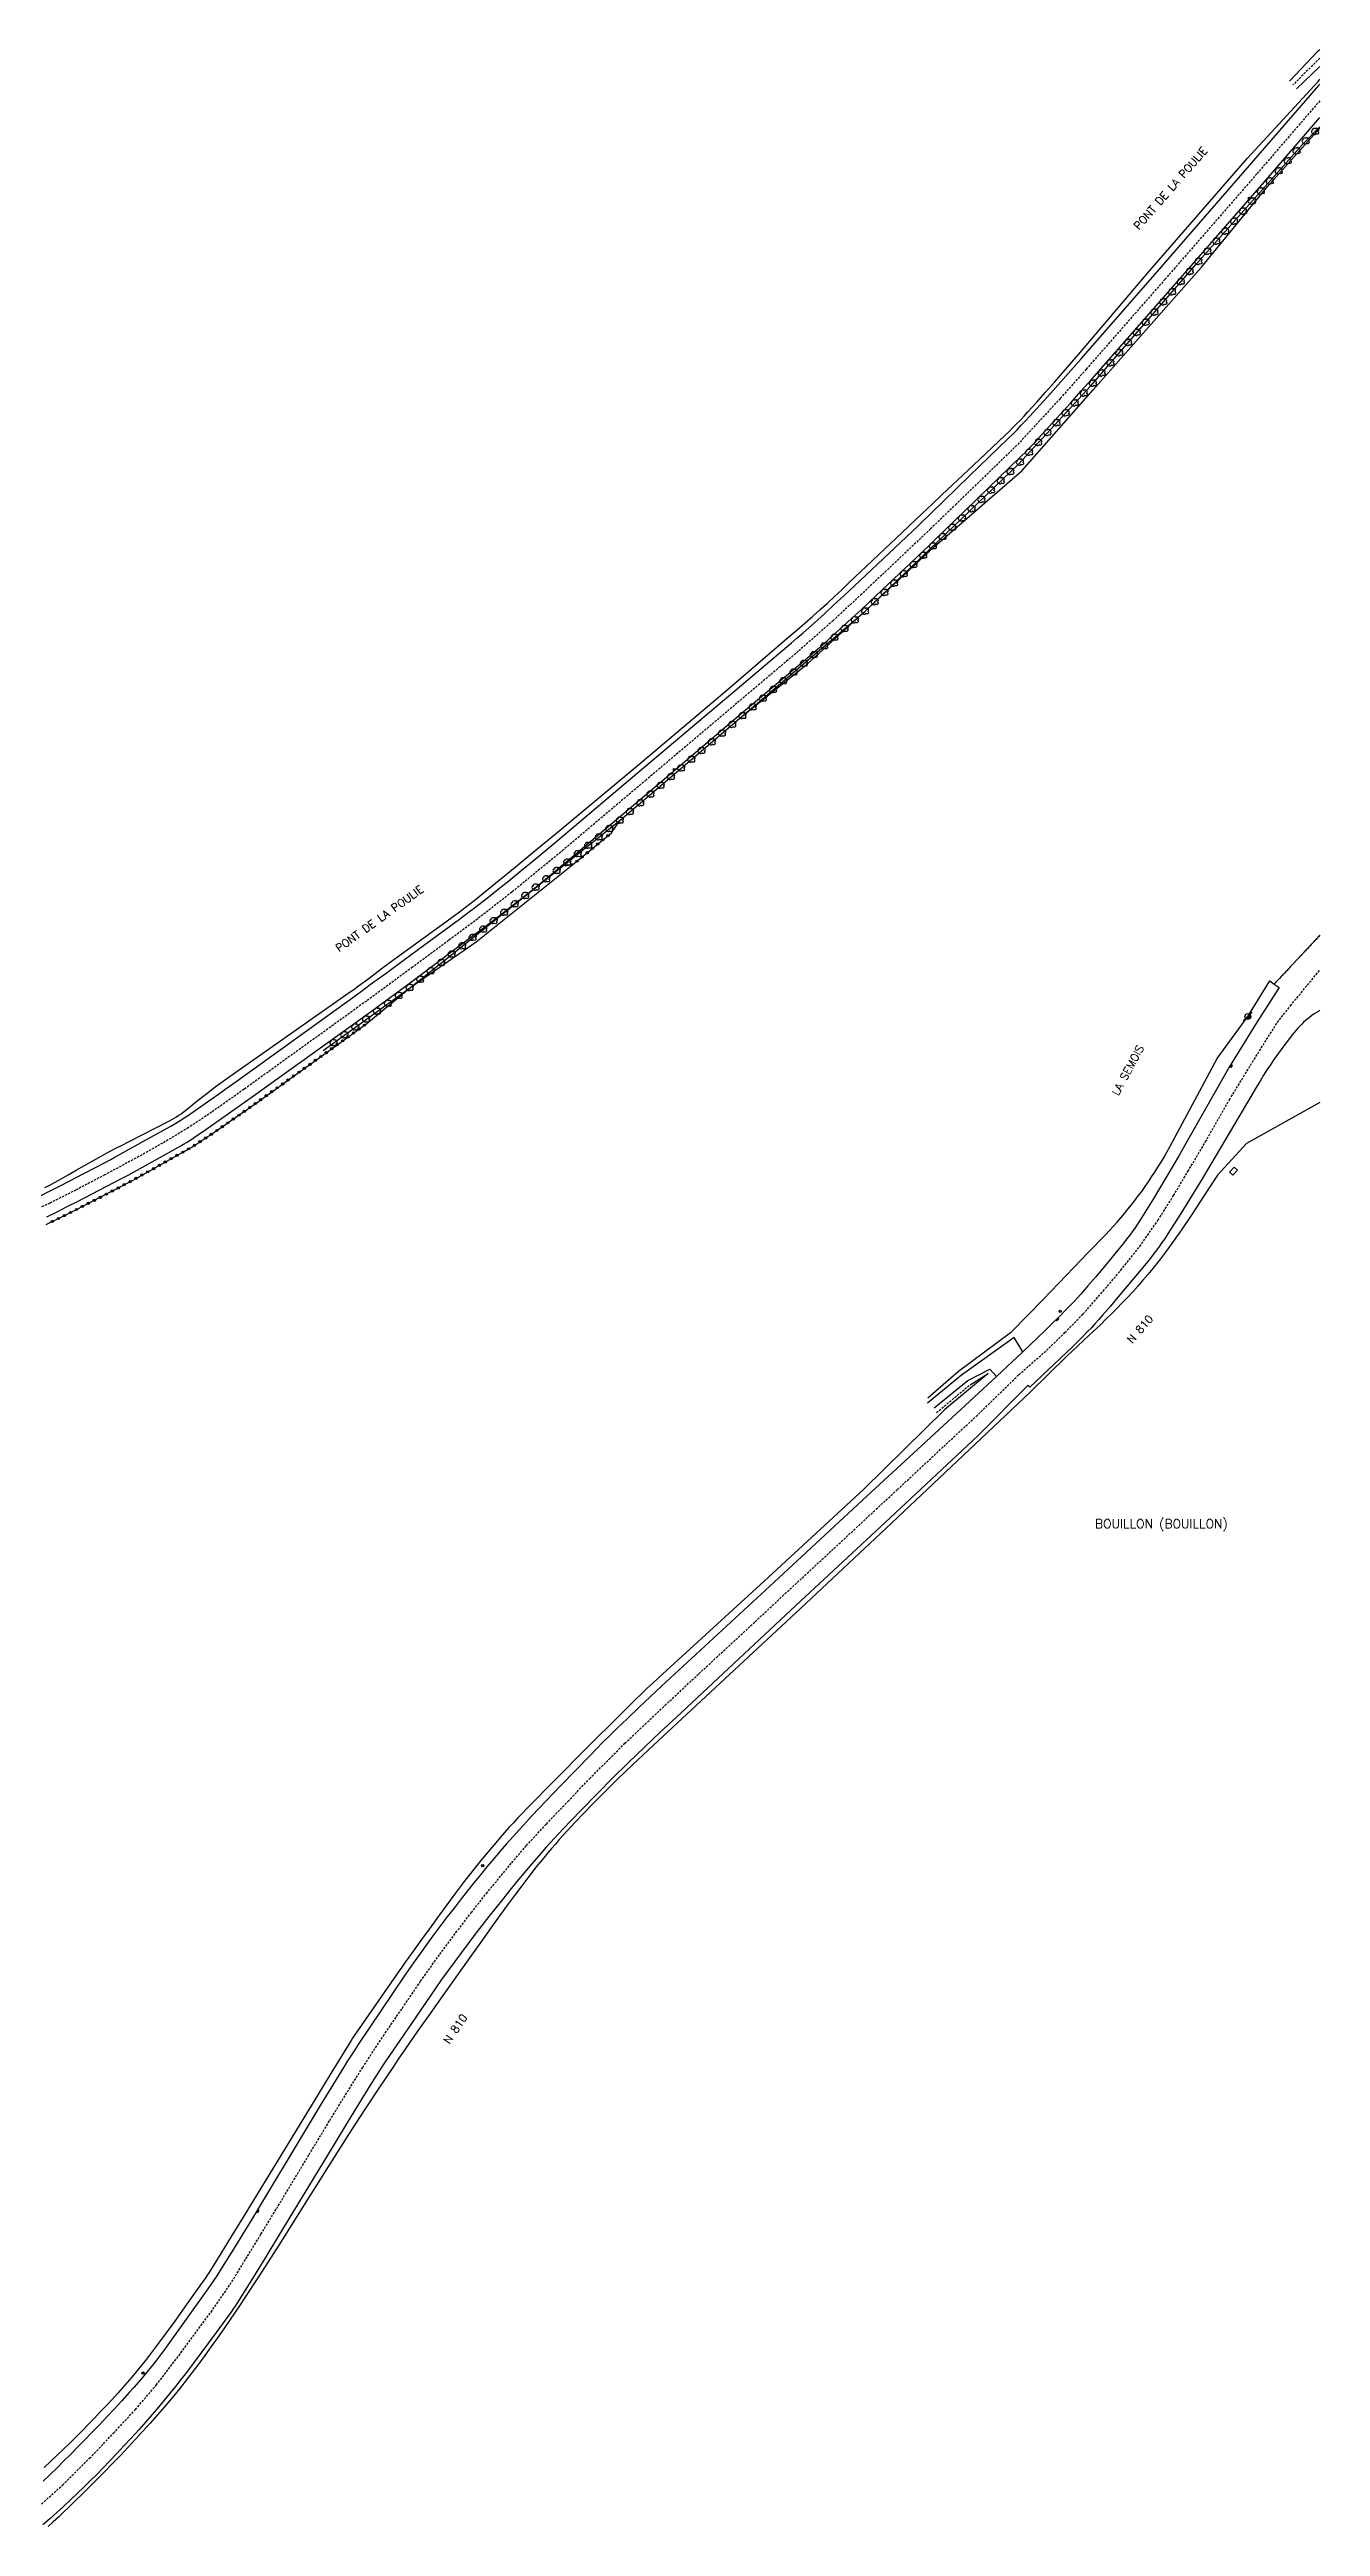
# Model space of a CAD drawing. Header units: millimetres. Extents: x 199000 to 200000, y 53197 to 53815.
# Drawn here: x 199716 to 200000, y 53262 to 53815 of the extents above; entities that cross this region are included whole.
import ezdxf
from ezdxf.enums import TextEntityAlignment as Align

# ---------------------------------------------------------------- set-up
doc = ezdxf.new("R2010")
doc.units = ezdxf.units.MM
doc.linetypes.add('DASHED', pattern=[0.75, 0.5, -0.25])
doc.layers.get('0').update_dxf_attribs({"linetype": 'CONTINUOUS'})
for name, color, linetype in [('W0001', 6, 'DASHED'), ('W0008', 7, 'CONTINUOUS'), ('W0070', 7, 'DASHED'), ('W0071', 7, 'CONTINUOUS'), ('W0112', 1, 'DASHED'), ('W0211', 2, 'CONTINUOUS'), ('W0212', 2, 'CONTINUOUS'), ('W0213', 2, 'CONTINUOUS'), ('W0302', 3, 'CONTINUOUS'), ('W0322', 7, 'CONTINUOUS'), ('W0400', 7, 'CONTINUOUS'), ('W0470', 7, 'CONTINUOUS'), ('W0510', 5, 'CONTINUOUS'), ('W0856', 7, 'CONTINUOUS'), ('W0980', 7, 'CONTINUOUS'), ('W0986', 4, 'CONTINUOUS'), ('W0989', 7, 'CONTINUOUS'), ('W1471', 7, 'CONTINUOUS')]:
    doc.layers.add(name, color=color, linetype=linetype)
doc.styles.get("Standard").update_dxf_attribs({"font": 'romans.shx', "width": 0.85})

# ---------------------------------------------------------------- blocks, each defined once
blk = doc.blocks.new('T856')
for p, q in [((-0.125, 0), (0.125, 0)), ((0, 0.125), (0, -0.125))]:
    blk.add_line(p, q)
blk.add_ellipse((0, 0), major_axis=(-0.177, 0.177), ratio=1, start_param=3.9269908, end_param=10.2101761)
blk = doc.blocks.new('T400')
for p, q in [((-0.15, 0.3), (0.15, 0.3)), ((-0.15, -0.25), (-0.15, 0.3)), ((-0.15, 0.15), (0.15, 0.15)), ((-0.15, 0), (0.15, 0)), ((0.15, 0.3), (0.15, -0.25)), ((-0.15, -0.15), (0.15, -0.15)), ((-0.15, -0.25), (-0.15, -0.3)), ((-0.15, -0.3), (0.15, -0.3)), ((0.15, -0.3), (0.15, -0.25))]:
    blk.add_line(p, q)
blk = doc.blocks.new('T1471')
at = {"color": 0, "linetype": 'Continuous', "flags": 128}
blk.add_lwpolyline([(-0.75, -0.5), (-0.75, 0.5), (0.75, 0.5), (0.75, -0.5), (-0.75, -0.5)], dxfattribs=at)
blk = doc.blocks.new('T470')
for p, q in [((-1.000002, -1.000002), (1.000002, 1.000002)), ((0, 0), (0.666668, 0)), ((0, 0), (0, -0.666668)), ((0.166667, 0.166667), (0.500001, 0.166667)), ((0.166667, 0.166667), (0.166667, -0.666668)), ((0.333334, 0.333334), (0.500001, 0.333334)), ((0.333334, 0.333334), (0.333334, -0.500001)), ((0.500001, 0.333334), (0.500001, -0.333334)), ((-0.333334, -0.333334), (0.500001, -0.333334)), ((-0.333334, -0.333334), (-0.333334, -0.500001)), ((-0.333334, -0.500001), (0.333334, -0.500001)), ((-0.166667, -0.166667), (0.666668, -0.166667)), ((-0.166667, -0.166667), (-0.166667, -0.666668))]:
    blk.add_line(p, q)
blk.add_ellipse((0, 0), major_axis=(0.471405, 0.471405), ratio=1, start_param=5.4977871438, end_param=11.780972451)
blk = doc.blocks.new('t302o')
for p, q in [((-0.8, 0.51), (-0.86, 0.34)), ((-0.86, 0.34), (-0.86, 0.17)), ((-0.86, 0.17), (-0.74, 0.06)), ((-0.69, 0.63), (-0.8, 0.51)), ((-0.8, -0.06), (-0.74, 0.06)), ((-0.74, 0.06), (-0.69, 0.11)), ((-0.57, 0.69), (-0.69, 0.63)), ((-0.46, 0.69), (-0.57, 0.69)), ((-0.29, 0.63), (-0.46, 0.69)), ((-0.29, 0.63), (-0.17, 0.74)), ((-0.23, 0.57), (-0.29, 0.63)), ((-0.17, 0.74), (-0.06, 0.8)), ((-0.06, 0.8), (0.06, 0.8)), ((0.06, 0.8), (0.23, 0.74)), ((0.23, 0.74), (0.34, 0.63)), ((0.34, 0.63), (0.4, 0.51)), ((0.46, 0.46), (0.34, 0.46)), ((0.4, 0.51), (0.4, 0.46)), ((0.57, 0.4), (0.46, 0.46)), ((0.57, 0.4), (0.69, 0.29)), ((0.69, 0.29), (0.74, 0.17)), ((0.74, 0.06), (0.69, -0.17)), ((0.74, 0.17), (0.74, 0.06)), ((-0.8, -0.17), (-0.8, -0.06)), ((-0.8, -0.23), (-0.8, -0.17)), ((-0.74, -0.34), (-0.8, -0.23)), ((-0.69, -0.4), (-0.74, -0.34)), ((-0.51, -0.46), (-0.69, -0.4)), ((-0.4, -0.46), (-0.51, -0.46)), ((-0.4, -0.46), (-0.34, -0.46)), ((-0.34, -0.46), (-0.34, -0.4)), ((-0.34, -0.51), (-0.34, -0.46)), ((-0.29, -0.63), (-0.34, -0.51)), ((-0.17, -0.74), (-0.29, -0.63)), ((-0.06, -0.8), (-0.17, -0.74)), ((0.06, -0.8), (-0.06, -0.8)), ((0.17, -0.74), (0.06, -0.8)), ((0.23, -0.69), (0.17, -0.74)), ((0.29, -0.46), (0.23, -0.46)), ((0.29, -0.63), (0.23, -0.69)), ((0.46, -0.4), (0.29, -0.46)), ((0.34, -0.51), (0.29, -0.63)), ((0.34, -0.51), (0.34, -0.46)), ((0.57, -0.34), (0.46, -0.4)), ((0.63, -0.29), (0.57, -0.34)), ((0.69, -0.17), (0.63, -0.29))]:
    blk.add_line(p, q)
blk = doc.blocks.new('t322o')
at = {"color": 0, "linetype": 'Continuous'}
for radius in [0.25, 0.15]:
    blk.add_circle((0, 0), radius, dxfattribs=at)

msp = doc.modelspace()

# ---------------------------------------------------------------- linework, layer by layer
at = {"layer": 'W0001'}
for points in [[(200000, 53803.24), (199985.9, 53786.88), (199965.43, 53763.38), (199947.81, 53743.29), (199942.01, 53736.76), (199932.86, 53726.85), (199927.56, 53721.69), (199918.78, 53713.17), (199913.02, 53707.61), (199897.66, 53693.08), (199891.28, 53687.16), (199883.49, 53680.29), (199869.8, 53668.72), (199849.49, 53651.55), (199831.01, 53635.93), (199819.51, 53626.5), (199811.89, 53620.56), (199805.38, 53615.73), (199797.32, 53609.72), (199785.13, 53600.81), (199759.7, 53582.49), (199752.45, 53577.36), (199747.24, 53573.89), (199741.49, 53570.44), (199735.53, 53567.11), (199728.59, 53563.38), (199722.12, 53559.99), (199716.3, 53557.08), (199708.36, 53553.35)], [(199713.38, 53265.56), (199719.13, 53270.8), (199725.18, 53276.78), (199730.54, 53282.39), (199735.45, 53287.7), (199740.09, 53293.14), (199745.61, 53300.35), (199752.33, 53309.44), (199756.59, 53315.6), (199760.47, 53321.91), (199763.48, 53326.82), (199767.34, 53333.17), (199774.24, 53344.62), (199778.85, 53352.22), (199781.98, 53357.33), (199786.19, 53364.08), (199790.82, 53371.12), (199795.06, 53377.33), (199799.14, 53383.32), (199803.41, 53389.32), (199807.02, 53394.18), (199810.47, 53398.67), (199813.82, 53402.9), (199819.49, 53409.77), (199822.76, 53413.59), (199827.22, 53418.41), (199832.01, 53423.47), (199836.88, 53428.54), (199841.24, 53432.93), (199844.78, 53436.45), (199849.26, 53440.69), (199853.71, 53444.89), (199861.28, 53451.97), (199873.84, 53463.58), (199880.51, 53469.82), (199890.89, 53479.42), (199900.86, 53488.69), (199905.6, 53493.07), (199915.97, 53502.74), (199923.2, 53509.43), (199932.75, 53518.75), (199938.93, 53524.17), (199943.04, 53528.15), (199947.08, 53532.27), (199951.57, 53537.39), (199955.52, 53542.07), (199959.76, 53547.4), (199963.86, 53553.29), (199967.32, 53558.76), (199970.51, 53564.13), (199974.46, 53570.78), (199979.79, 53580.15), (199984.92, 53588.53), (199990.5, 53597.43), (199993.41, 53601.12), (200000, 53609.14)]]:
    msp.add_lwpolyline(points, dxfattribs=at)
at = {"layer": 'W0008'}
for points in [[(199714.05, 53558.63), (199716.25, 53559.72), (199718.45, 53560.83), (199720.64, 53561.96), (199723.74, 53563.57), (199726.84, 53565.19), (199729.93, 53566.83), (199730.67, 53567.22), (199731.39, 53567.62), (199737.35, 53570.94), (199743.31, 53574.27), (199744.07, 53574.71), (199744.83, 53575.16), (199745.58, 53575.62), (199746.32, 53576.1), (199747.05, 53576.59), (199749.29, 53578.12), (199751.52, 53579.66), (199753.74, 53581.21), (199755.95, 53582.78), (199758.15, 53584.36), (199783.97, 53603), (199785.94, 53604.43), (199787.9, 53605.86), (199791.71, 53608.64), (199795.51, 53611.44), (199799.79, 53614.59), (199807.82, 53620.49), (199809.49, 53621.73), (199811.16, 53622.99), (199812.81, 53624.26), (199814.46, 53625.55), (199816.09, 53626.85), (199818.82, 53629.05), (199821.54, 53631.26), (199824.24, 53633.48), (199826.94, 53635.72), (199829.62, 53637.97), (199848.45, 53653.86), (199868.43, 53670.7), (199881.98, 53682.17), (199883.27, 53683.27), (199884.55, 53684.39), (199885.82, 53685.51), (199887.08, 53686.64), (199889.31, 53688.68), (199891.53, 53690.72), (199893.75, 53692.78), (199895.95, 53694.84), (199910.23, 53708.31), (199911.7, 53709.7), (199912.41, 53710.38), (199913.11, 53711.05), (199921.75, 53719.44), (199930.4, 53727.82), (199931.38, 53728.79), (199932.35, 53729.76), (199933.31, 53730.75), (199934.26, 53731.75), (199935.19, 53732.76), (199937.51, 53735.31), (199939.82, 53737.86), (199942.11, 53740.43), (199944.39, 53743), (199946.66, 53745.59), (199963.11, 53764.43), (199984.25, 53788.75), (199999.75, 53806.65), (200000, 53806.93)], [(199715.62, 53554.01), (199717.92, 53555.14), (199720.21, 53556.29), (199722.49, 53557.44), (199725.78, 53559.14), (199729.07, 53560.84), (199732.35, 53562.56), (199733.06, 53562.95), (199733.78, 53563.34), (199739.67, 53566.6), (199745.56, 53569.87), (199746.19, 53570.22), (199746.81, 53570.59), (199747.42, 53570.97), (199748.03, 53571.36), (199748.63, 53571.77), (199751.17, 53573.52), (199753.7, 53575.28), (199756.23, 53577.05), (199758.74, 53578.83), (199761.25, 53580.63), (199786.29, 53598.62), (199788.96, 53600.54), (199791.61, 53602.48), (199794.84, 53604.85), (199798.05, 53607.24), (199802.62, 53610.65), (199810.96, 53616.87), (199813.19, 53618.54), (199815.41, 53620.23), (199817.62, 53621.93), (199819.82, 53623.64), (199822.01, 53625.37), (199824.11, 53627.05), (199826.2, 53628.74), (199828.28, 53630.44), (199830.34, 53632.16), (199832.4, 53633.89), (199850.53, 53649.23), (199871.17, 53666.74), (199885.01, 53678.4), (199886.66, 53679.8), (199888.29, 53681.22), (199889.92, 53682.64), (199891.53, 53684.08), (199893.51, 53685.87), (199895.47, 53687.67), (199897.43, 53689.48), (199899.37, 53691.31), (199912.7, 53703.94), (199914.17, 53705.34), (199915.8, 53706.91), (199933.37, 53723.94), (199934.15, 53724.71), (199934.92, 53725.48), (199935.68, 53726.27), (199936.44, 53727.06), (199937.18, 53727.86), (199939.55, 53730.47), (199941.92, 53733.09), (199944.27, 53735.71), (199946.62, 53738.35), (199948.95, 53740.99), (199967.75, 53762.34), (199987.55, 53785.01), (200000, 53799.52)], [(200000, 53616.88), (199998.07, 53614.79), (199989.77, 53605.98), (199990.89, 53605.2), (199985.87, 53597.35), (199979.74, 53587.4), (199969.78, 53569.87), (199968.4, 53567.46), (199967.01, 53565.07), (199965.59, 53562.68), (199964.17, 53560.3), (199962.72, 53557.93), (199961.26, 53555.57), (199959.79, 53553.22), (199959.23, 53552.35), (199958.65, 53551.5), (199958.06, 53550.65), (199957.45, 53549.81), (199956.83, 53548.98), (199956.19, 53548.17), (199955.54, 53547.37), (199953.51, 53544.93), (199951.48, 53542.49), (199949.84, 53540.53), (199948.19, 53538.58), (199947.41, 53537.67), (199946.62, 53536.77), (199945.82, 53535.88), (199945, 53535), (199944.18, 53534.13), (199943.34, 53533.28), (199941.75, 53531.68), (199940.16, 53530.1), (199938.55, 53528.52), (199936.93, 53526.96), (199935.3, 53525.41), (199933.66, 53523.87), (199927.76, 53518.37), (199917.8, 53509.11), (199898.83, 53491.62), (199878.07, 53472.41), (199852.95, 53449.17), (199850.39, 53446.8), (199847.84, 53444.4), (199845.31, 53442), (199842.79, 53439.58), (199841.31, 53438.14), (199839.85, 53436.69), (199838.4, 53435.23), (199836.97, 53433.75), (199830.47, 53427), (199823.99, 53420.24), (199823.37, 53419.59), (199822.77, 53418.94), (199821.27, 53417.29), (199819.79, 53415.64), (199818.32, 53413.97), (199816.86, 53412.29), (199815.42, 53410.6), (199813.95, 53408.84), (199812.49, 53407.08), (199811.04, 53405.3), (199809.61, 53403.52), (199808.19, 53401.72), (199806.59, 53399.65), (199805, 53397.58), (199803.43, 53395.5), (199801.86, 53393.41), (199800.53, 53391.61), (199799.22, 53389.79), (199797.92, 53387.97), (199796.63, 53386.14), (199796.12, 53385.4), (199795.61, 53384.66), (199790.41, 53376.91), (199785.21, 53369.17), (199784.41, 53367.96), (199783.61, 53366.74), (199782.83, 53365.52), (199782.06, 53364.29), (199780.26, 53361.38), (199778.46, 53358.46), (199776.68, 53355.53), (199774.91, 53352.6), (199761.12, 53329.69), (199759.41, 53326.88), (199757.7, 53324.07), (199755.96, 53321.28), (199754.22, 53318.49), (199753.59, 53317.5), (199752.94, 53316.53), (199752.28, 53315.56), (199751.61, 53314.6), (199748.26, 53309.9), (199744.89, 53305.21), (199741.52, 53300.53), (199740.98, 53299.8), (199740.44, 53299.08), (199739.88, 53298.36), (199738.94, 53297.18), (199737.98, 53296.01), (199737.01, 53294.85), (199736.03, 53293.7), (199735.04, 53292.56), (199734.03, 53291.44), (199732.39, 53289.63), (199730.74, 53287.84), (199729.08, 53286.05), (199727.41, 53284.28), (199725.72, 53282.52), (199724.02, 53280.77), (199722.51, 53279.23), (199720.99, 53277.7), (199719.46, 53276.19), (199717.92, 53274.68), (199716.37, 53273.18), (199714.81, 53271.69)], [(200000, 53600.09), (199999.76, 53599.95), (199999.24, 53599.64), (199998.73, 53599.32), (199998.23, 53598.98), (199997.75, 53598.62), (199997.27, 53598.25), (199996.81, 53597.86), (199996.36, 53597.45), (199995.93, 53597.04), (199995.51, 53596.6), (199995.1, 53596.16), (199994.71, 53595.7), (199993.84, 53594.63), (199992.98, 53593.55), (199992.14, 53592.45), (199991.31, 53591.35), (199990.5, 53590.23), (199989.71, 53589.1), (199988.93, 53587.96), (199988.17, 53586.81), (199987.42, 53585.65), (199986.7, 53584.47), (199985.98, 53583.29), (199973.67, 53562.5), (199972.51, 53560.56), (199971.34, 53558.62), (199970.15, 53556.69), (199968.95, 53554.77), (199967.73, 53552.85), (199966.5, 53550.95), (199965.26, 53549.05), (199964.72, 53548.24), (199964.16, 53547.44), (199963.59, 53546.64), (199963, 53545.86), (199962.41, 53545.08), (199961.8, 53544.31), (199961.18, 53543.56), (199958.07, 53539.85), (199954.96, 53536.15), (199953.21, 53534.08), (199951.44, 53532.01), (199950.63, 53531.08), (199949.81, 53530.16), (199948.97, 53529.25), (199948.12, 53528.36), (199946.96, 53527.18), (199945.79, 53526), (199944.61, 53524.85), (199943.41, 53523.7), (199935.22, 53515.94), (199934.8, 53516.38), (199923.62, 53505.11), (199902.89, 53485.77), (199882.94, 53467.23), (199856.27, 53442.29), (199852.67, 53438.91), (199849.08, 53435.52), (199845.51, 53432.11), (199844.35, 53430.99), (199843.21, 53429.86), (199842.08, 53428.71), (199838.73, 53425.31), (199834.83, 53421.33), (199832.89, 53419.33), (199830.97, 53417.31), (199829.07, 53415.27), (199827.2, 53413.21), (199825.53, 53411.33), (199823.89, 53409.43), (199822.26, 53407.51), (199820.65, 53405.58), (199819.06, 53403.63), (199817.49, 53401.67), (199815.92, 53399.7), (199814.37, 53397.73), (199812.82, 53395.75), (199811.28, 53393.76), (199809.76, 53391.76), (199808.24, 53389.75), (199806.74, 53387.73), (199805.26, 53385.71), (199803.8, 53383.66), (199802.36, 53381.61), (199797.08, 53373.9), (199791.23, 53365.32), (199790.46, 53364.17), (199789.71, 53363.02), (199788.97, 53361.85), (199785.88, 53356.85), (199782.8, 53351.83), (199779.74, 53346.81), (199767.39, 53326.48), (199764.31, 53321.42), (199761.21, 53316.37), (199758.09, 53311.33), (199757.7, 53310.72), (199757.3, 53310.12), (199756.88, 53309.53), (199753.46, 53304.9), (199750.03, 53300.27), (199746.58, 53295.64), (199745.95, 53294.8), (199745.31, 53293.97), (199744.65, 53293.15), (199743.3, 53291.48), (199741.93, 53289.83), (199740.55, 53288.19), (199739.16, 53286.56), (199737.75, 53284.95), (199736.16, 53283.15), (199734.55, 53281.38), (199732.94, 53279.61), (199731.3, 53277.86), (199729.65, 53276.12), (199728.24, 53274.65), (199726.81, 53273.19), (199725.36, 53271.75), (199723.91, 53270.32), (199722.43, 53268.9), (199720.95, 53267.5), (199719.41, 53266.08), (199717.87, 53264.67), (199716.31, 53263.28), (199714.73, 53261.9)]]:
    msp.add_lwpolyline(points, dxfattribs=at)
at = {"layer": 'W0070'}
msp.add_lwpolyline([(200000, 53812.71), (199993.95, 53806.77)], dxfattribs=at)
at = {"layer": 'W0071'}
for points in [[(199993.19, 53807.62), (199999.6, 53814.36), (200000, 53814.66)], [(200000, 53810.87), (199994.76, 53805.91)], [(199933.66, 53523.87), (199931.69, 53527.04), (199919.93, 53518.67), (199912.33, 53512.4)], [(199913.83, 53511.32), (199921.34, 53517.43), (199926.26, 53519.96), (199927.76, 53518.37)]]:
    msp.add_lwpolyline(points, dxfattribs=at)
at = {"layer": 'W0112'}
for points in [[(200000, 53616.88), (199998.07, 53614.79), (199989.77, 53605.98)], [(199914.38, 53510.28), (199921.85, 53516.51)]]:
    msp.add_lwpolyline(points, dxfattribs=at)
at = {"layer": 'W0211'}
for points in [[(199787.1, 53597.18), (199796.94, 53605.32), (199811.56, 53615.38), (199833.15, 53632.68), (199841.77, 53639.77), (199843.72, 53642.59), (199870.89, 53665.73), (199885.59, 53677.53), (199898.39, 53689.19), (199913.92, 53703.69), (199933.51, 53720.63), (199949.36, 53738.67), (199973.53, 53766.04), (199988.36, 53784.17), (200000, 53797.08)], [(199925.88, 53518.99), (199916.25, 53511.01), (199898.12, 53493.22), (199876.75, 53473.49), (199852.28, 53451.07), (199850.98, 53449.87), (199849.69, 53448.66), (199848.41, 53447.44), (199847.14, 53446.21), (199844.29, 53443.41), (199841.46, 53440.6), (199838.63, 53437.78), (199835.82, 53434.95), (199822.89, 53421.88), (199821.9, 53420.87), (199820.88, 53419.79), (199819.86, 53418.71), (199818.85, 53417.61), (199817.86, 53416.5), (199816.88, 53415.38), (199815.9, 53414.25), (199814.94, 53413.11), (199813.76, 53411.68), (199812.58, 53410.24), (199811.42, 53408.79), (199810.26, 53407.33), (199809.12, 53405.86), (199808, 53404.38), (199806.88, 53402.9), (199805, 53400.36), (199803.12, 53397.82), (199801.26, 53395.27), (199799.35, 53392.63), (199797.45, 53389.99), (199795.55, 53387.34), (199794.94, 53386.47), (199794.33, 53385.6), (199789.26, 53378.32), (199784.2, 53371.03), (199783.89, 53370.57), (199783.59, 53370.1), (199778.7, 53362.12), (199773.83, 53354.14), (199759.49, 53330.64), (199756.99, 53326.56), (199754.48, 53322.48), (199751.95, 53318.41), (199751.55, 53317.77), (199751.13, 53317.14), (199750.7, 53316.53), (199747.35, 53311.83), (199743.99, 53307.14), (199740.62, 53302.46), (199739.95, 53301.56), (199739.28, 53300.67), (199738.6, 53299.78), (199737.61, 53298.55), (199736.62, 53297.33), (199735.61, 53296.11), (199734.6, 53294.91), (199733.57, 53293.71), (199732.53, 53292.53), (199731.48, 53291.35), (199730.2, 53289.93), (199728.9, 53288.53), (199727.59, 53287.14), (199726.28, 53285.75), (199724.95, 53284.38), (199723.61, 53283.02), (199722.26, 53281.66), (199720.83, 53280.25), (199719.4, 53278.85), (199717.95, 53277.46), (199716.49, 53276.09), (199715.02, 53274.72)]]:
    msp.add_lwpolyline(points, dxfattribs=at)
at = {"layer": 'W0212'}
for points in [[(200000, 53579.56), (199987.47, 53572.54), (199983.63, 53570.39), (199977.13, 53563.31), (199974.03, 53558.57), (199972.49, 53556.22), (199970.93, 53553.87), (199969.35, 53551.53), (199968.56, 53550.37), (199967.75, 53549.21), (199966.93, 53548.06), (199966.11, 53546.92), (199965.27, 53545.78), (199964.42, 53544.66), (199963.56, 53543.55), (199962.68, 53542.45), (199961.59, 53541.13), (199960.48, 53539.83), (199959.35, 53538.54), (199958.19, 53537.27), (199957.02, 53536.02), (199955.84, 53534.78), (199954.64, 53533.55), (199953.43, 53532.33), (199952.2, 53531.12), (199950.97, 53529.92), (199948.47, 53527.55), (199945.95, 53525.19), (199943.42, 53522.84), (199935.32, 53514.88), (199924.34, 53504.53), (199903.01, 53484.41), (199883.99, 53466.56), (199857.57, 53441.98), (199853.4, 53438.11), (199849.93, 53434.87), (199846.47, 53431.61), (199844.75, 53429.97), (199843.04, 53428.32), (199841.14, 53426.46), (199839.25, 53424.59), (199837.37, 53422.7), (199835.52, 53420.79), (199833.69, 53418.86), (199831.88, 53416.91), (199830.99, 53415.92), (199830.1, 53414.93), (199829.23, 53413.93), (199828.36, 53412.92), (199827.5, 53411.91), (199826.65, 53410.89), (199825.81, 53409.86), (199824.97, 53408.82), (199823.33, 53406.73), (199821.71, 53404.62), (199820.12, 53402.49), (199818.55, 53400.34), (199816.98, 53398.19), (199815.43, 53396.03), (199814, 53394.04), (199812.58, 53392.05), (199809.74, 53388.08), (199804.08, 53380.12), (199801.26, 53376.13), (199798.44, 53372.13), (199795.66, 53368.12), (199794.27, 53366.1), (199792.9, 53364.08), (199791.34, 53361.77), (199789.8, 53359.45), (199786.74, 53354.79), (199783.7, 53350.12), (199780.68, 53345.43), (199774.64, 53335.79), (199769.88, 53328.19), (199767.49, 53324.4), (199765.08, 53320.63), (199762.65, 53316.86), (199760.18, 53313.12), (199758.94, 53311.25), (199757.69, 53309.39), (199756.43, 53307.54), (199755.16, 53305.69), (199753.77, 53303.7), (199752.37, 53301.71), (199750.95, 53299.74), (199749.51, 53297.79), (199748.05, 53295.85), (199746.56, 53293.93), (199745.05, 53292.03), (199743.51, 53290.16), (199741.94, 53288.3), (199740.36, 53286.46), (199738.75, 53284.64), (199737.12, 53282.84), (199735.48, 53281.05), (199733.82, 53279.27), (199732.14, 53277.51), (199730.46, 53275.75), (199728.28, 53273.5), (199726.09, 53271.27), (199723.87, 53269.07), (199721.63, 53266.88), (199720.5, 53265.8), (199719.37, 53264.73), (199718.22, 53263.66), (199717.07, 53262.61), (199715.91, 53261.56)], [(199768.95, 53326.71), (199768.59, 53326.15)]]:
    msp.add_lwpolyline(points, dxfattribs=at)
at = {"layer": 'W0213'}
for points in [[(199715.23, 53560.58), (199716.28, 53561.11), (199717.32, 53561.66), (199718.35, 53562.22), (199719.38, 53562.79), (199720.39, 53563.38), (199722.23, 53564.44), (199724.08, 53565.49), (199725.93, 53566.52), (199727.79, 53567.55), (199729.65, 53568.56), (199731.05, 53569.31), (199732.46, 53570.04), (199733.87, 53570.76), (199736.94, 53572.31), (199740.01, 53573.88), (199743.06, 53575.46), (199743.6, 53575.75), (199744.12, 53576.05), (199744.64, 53576.36), (199745.14, 53576.69), (199745.64, 53577.03), (199746.13, 53577.38), (199746.61, 53577.75), (199747.08, 53578.13), (199748.3, 53579.13), (199749.53, 53580.12), (199750.77, 53581.09), (199752.02, 53582.06), (199753.27, 53583.01), (199754.54, 53583.94), (199755.82, 53584.87), (199757.11, 53585.78), (199783.19, 53604.06), (199784.24, 53604.8), (199785.29, 53605.56), (199786.32, 53606.33), (199787.34, 53607.11), (199788.99, 53608.37), (199790.64, 53609.62), (199792.31, 53610.85), (199793.98, 53612.08), (199799.62, 53616.17), (199807.5, 53621.89), (199808.49, 53622.62), (199809.47, 53623.36), (199810.44, 53624.12), (199811.4, 53624.88), (199815.84, 53628.49), (199820.26, 53632.11), (199824.68, 53635.74), (199829.09, 53639.39), (199847.89, 53654.98), (199867.51, 53671.6), (199881.49, 53683.56), (199883.22, 53685.05), (199884.94, 53686.55), (199886.65, 53688.06), (199888.36, 53689.59), (199889.99, 53691.07), (199891.6, 53692.55), (199893.21, 53694.05), (199894.81, 53695.56), (199906.66, 53706.81), (199911.13, 53711.05), (199913.36, 53713.15), (199915.58, 53715.26), (199922.59, 53721.86), (199929.6, 53728.46), (199930.49, 53729.31), (199931.37, 53730.18), (199932.24, 53731.05), (199933.09, 53731.93), (199933.94, 53732.83), (199934.77, 53733.74), (199936.76, 53735.94), (199938.74, 53738.15), (199940.71, 53740.38), (199942.66, 53742.62), (199944.61, 53744.86), (199946.54, 53747.12), (199962.01, 53765.3), (199983.8, 53790.37), (199999.6, 53807.54), (200000, 53808.02)], [(199921.85, 53516.51), (199925.88, 53518.99)]]:
    msp.add_lwpolyline(points, dxfattribs=at)
at = {"layer": 'W0302'}
msp.add_lwpolyline([(199777.35, 53591.13), (199796.94, 53605.32), (199843.72, 53642.59), (199870.89, 53665.73), (199898.39, 53689.19), (199932.69, 53722.1), (199948.79, 53739.51), (199972.37, 53766.72), (199996.03, 53793.36), (200000, 53797.38)], dxfattribs=at)
at = {"layer": 'W0322'}
for points in [[(199831.35, 53632.38), (199833.15, 53632.68), (199841.77, 53639.77)], [(199715.48, 53552.28), (199716.27, 53552.66), (199719, 53554), (199721.71, 53555.36), (199724.41, 53556.73), (199727.58, 53558.36), (199730.74, 53560), (199733.89, 53561.67), (199734.48, 53561.98), (199735.06, 53562.3), (199740.6, 53565.4), (199746.14, 53568.5), (199747.07, 53569.03), (199748, 53569.59), (199748.93, 53570.15), (199749.84, 53570.74), (199750.74, 53571.33), (199753.19, 53573), (199755.63, 53574.68), (199758.06, 53576.37), (199760.48, 53578.07), (199762.89, 53579.79), (199787.1, 53597.18)]]:
    msp.add_lwpolyline(points, dxfattribs=at)
at = {"layer": 'W0510'}
msp.add_lwpolyline([(199912.43, 53513.59), (199919.25, 53519.55), (199930.91, 53528.14), (199931.03, 53528.24), (199931.16, 53528.34), (199931.27, 53528.46), (199938.16, 53535.56), (199945.02, 53542.67), (199948.27, 53546.04), (199952.11, 53550.02), (199952.98, 53550.94), (199953.83, 53551.86), (199954.68, 53552.8), (199955.5, 53553.75), (199956.32, 53554.71), (199957.12, 53555.69), (199957.91, 53556.67), (199958.68, 53557.67), (199959.44, 53558.67), (199960.19, 53559.69), (199960.95, 53560.75), (199961.69, 53561.82), (199962.42, 53562.9), (199963.13, 53564), (199963.83, 53565.1), (199964.52, 53566.21), (199965.19, 53567.33), (199965.84, 53568.46), (199966.48, 53569.6), (199967.1, 53570.74), (199977.04, 53589.33), (199983.89, 53598.74), (199988.84, 53606.67), (199989.77, 53605.98), (199998.07, 53614.79), (200000, 53616.88)], dxfattribs=at)

# ---------------------------------------------------------------- block references
at = {"layer": 'W0302'}
for p, rotation in [((199996.93, 53794.27), 45.37799335384094), ((199999.04, 53796.4), 45.37799335384094), ((199992.9, 53789.83), 48.39287722768947), ((199994.89, 53792.07), 48.39287722768947), ((199986.92, 53783.1), 48.39287722768947), ((199988.91, 53785.34), 48.39287722768947), ((199990.9, 53787.58), 48.39287722768947), ((199982.93, 53778.61), 48.39287722768947), ((199984.93, 53780.86), 48.39287722768947), ((199976.96, 53771.88), 48.39287722768947), ((199978.95, 53774.13), 48.39287722768947), ((199980.94, 53776.37), 48.39287722768947), ((199972.97, 53767.4), 48.39287722768947), ((199974.97, 53769.64), 48.39287722768947), ((199969.04, 53762.87), 49.08045058485212), ((199971, 53765.14), 49.08045058485212), ((199963.14, 53756.07), 49.08045058485212), ((199965.11, 53758.34), 49.08045058485212), ((199967.07, 53760.6), 49.08045058485212), ((199959.21, 53751.54), 49.08045058485212), ((199961.18, 53753.8), 49.08045058485212), ((199953.32, 53744.73), 49.08045058485212), ((199955.28, 53747), 49.08045058485212), ((199957.25, 53749.27), 49.08045058485212), ((199949.39, 53740.2), 49.08045058485212), ((199951.35, 53742.47), 49.08045058485212), ((199943.3, 53733.57), 47.25018468023424), ((199945.34, 53735.78), 47.25018468023424), ((199947.37, 53737.98), 47.25018468023424), ((199939.23, 53729.17), 47.25018468023424), ((199941.26, 53731.37), 47.25018468023424), ((199933.12, 53722.56), 47.25018468023424), ((199935.15, 53724.76), 47.25018468023424), ((199937.19, 53726.96), 47.25018468023424), ((199928.81, 53718.38), 43.81638576976592), ((199930.98, 53720.45), 43.81638576976592), ((199922.32, 53712.15), 43.81638576976592), ((199924.49, 53714.22), 43.81638576976592), ((199926.65, 53716.3), 43.81638576976592), ((199915.83, 53705.91), 43.81638576976592), ((199917.99, 53707.99), 43.81638576976592), ((199920.16, 53710.07), 43.81638576976592), ((199911.5, 53701.76), 43.81638576976592), ((199913.66, 53703.84), 43.81638576976592), ((199905, 53695.53), 43.81638576976592), ((199907.17, 53697.61), 43.81638576976592), ((199909.33, 53699.68), 43.81638576976592), ((199898.51, 53689.3), 43.81638576976592), ((199900.67, 53691.38), 43.81638576976592), ((199902.84, 53693.45), 43.81638576976592), ((199891.67, 53683.45), 40.46031121720981), ((199893.95, 53685.4), 40.46031121720981), ((199896.23, 53687.34), 40.46031121720981), ((199887.1, 53679.56), 40.46031121720981), ((199889.38, 53681.5), 40.46031121720981), ((199880.25, 53673.72), 40.46031121720981), ((199882.54, 53675.66), 40.46031121720981), ((199884.82, 53677.61), 40.46031121720981), ((199873.41, 53667.88), 40.46031121720981), ((199875.69, 53669.82), 40.46031121720981), ((199877.97, 53671.77), 40.46031121720981), ((199866.56, 53662.04), 40.42648555151442), ((199868.84, 53663.98), 40.42648555151442), ((199871.12, 53665.93), 40.46031121720981), ((199859.71, 53656.2), 40.42648555151442), ((199861.99, 53658.15), 40.42648555151442), ((199864.27, 53660.09), 40.42648555151442), ((199852.85, 53650.37), 40.42648555151442), ((199855.14, 53652.31), 40.42648555151442), ((199857.42, 53654.26), 40.42648555151442), ((199848.29, 53646.48), 40.42648555151442), ((199850.57, 53648.42), 40.42648555151442), ((199841.37, 53640.72), 38.5418345430019), ((199843.72, 53642.59), 38.5418345430019), ((199846, 53644.53), 40.42648555151442), ((199834.33, 53635.11), 38.5418345430019), ((199836.68, 53636.98), 38.5418345430019), ((199839.03, 53638.85), 38.5418345430019), ((199827.29, 53629.5), 38.5418345430019), ((199829.64, 53631.37), 38.5418345430019), ((199831.99, 53633.24), 38.5418345430019), ((199820.26, 53623.89), 38.5418345430019), ((199822.6, 53625.76), 38.5418345430019), ((199824.95, 53627.63), 38.5418345430019), ((199813.22, 53618.28), 38.5418345430019), ((199815.56, 53620.15), 38.5418345430019), ((199817.91, 53622.02), 38.5418345430019), ((199806.18, 53612.68), 38.5418345430019), ((199808.52, 53614.55), 38.5418345430019), ((199810.87, 53616.42), 38.5418345430019), ((199799.14, 53607.07), 38.5418345430019), ((199801.48, 53608.94), 38.5418345430019), ((199803.83, 53610.81), 38.5418345430019), ((199791.93, 53601.69), 35.90385889567849), ((199794.36, 53603.45), 35.90385889567849), ((199796.79, 53605.21), 35.90385889567849), ((199784.64, 53596.41), 35.90385889567849), ((199787.07, 53598.17), 35.90385889567849), ((199789.5, 53599.93), 35.90385889567849), ((199779.78, 53592.89), 35.90385889567849), ((199782.21, 53594.65), 35.90385889567849)]:
    msp.add_blockref('t302o', p, dxfattribs=dict(at, rotation=rotation))
at = {"layer": 'W0322'}
for p, rotation in [((199835.21, 53634.38), 39.47131986984442), ((199836.37, 53635.33), 39.47131986984442), ((199837.53, 53636.28), 39.47131986984442), ((199838.69, 53637.24), 39.47131986984442), ((199839.84, 53638.19), 39.47131986984442), ((199841, 53639.14), 39.47131986984442), ((199832.83, 53632.63), 9.474274329377028), ((199834.06, 53633.42), 39.47131986984442), ((199785.36, 53595.93), 35.68575946492859), ((199786.58, 53596.81), 35.68575946492859), ((199778.05, 53590.68), 35.68575946492859), ((199779.27, 53591.56), 35.68575946492859), ((199780.49, 53592.43), 35.68575946492859), ((199781.71, 53593.31), 35.68575946492859), ((199782.93, 53594.18), 35.68575946492859), ((199784.15, 53595.06), 35.68575946492859), ((199769.53, 53584.56), 35.68575946492859), ((199770.74, 53585.43), 35.68575946492859), ((199771.96, 53586.31), 35.68575946492859), ((199773.18, 53587.18), 35.68575946492859), ((199774.4, 53588.06), 35.68575946492859), ((199775.62, 53588.93), 35.68575946492859), ((199776.84, 53589.81), 35.68575946492859), ((199762.21, 53579.31), 35.51753601111592), ((199763.43, 53580.18), 35.68575946492859), ((199764.65, 53581.06), 35.68575946492859), ((199765.87, 53581.93), 35.68575946492859), ((199767.09, 53582.81), 35.68575946492859), ((199768.31, 53583.68), 35.68575946492859), ((199754.85, 53574.14), 34.50819528809539), ((199756.08, 53574.99), 34.84464219610643), ((199757.31, 53575.85), 34.84464219610643), ((199758.54, 53576.71), 35.18108910344858), ((199759.77, 53577.57), 35.18108910344858), ((199760.99, 53578.44), 35.51753601111592), ((199746.03, 53568.44), 29.24236391998198), ((199747.33, 53569.19), 30.69169587759936), ((199748.62, 53569.96), 31.63793274904128), ((199749.88, 53570.77), 33.53040649119577), ((199751.13, 53571.6), 34.17174838145472), ((199752.37, 53572.44), 34.17174838145472), ((199753.61, 53573.29), 34.50819528809539), ((199735.56, 53562.58), 29.18241061677127), ((199736.87, 53563.32), 29.18241061677127), ((199738.18, 53564.05), 29.18241061677127), ((199739.49, 53564.78), 29.18241061677127), ((199740.8, 53565.51), 29.24236391998198), ((199742.11, 53566.24), 29.24236391998198), ((199743.42, 53566.97), 29.24236391998198), ((199744.73, 53567.71), 29.24236391998198), ((199724.94, 53557), 27.22462746539654), ((199726.27, 53557.69), 27.22462746539654), ((199727.61, 53558.37), 27.5270556093781), ((199728.94, 53559.06), 27.5270556093781), ((199730.27, 53559.76), 27.5270556093781), ((199731.6, 53560.46), 27.82948375321615), ((199732.92, 53561.16), 27.82948375321615), ((199734.25, 53561.86), 28.27363186090622), ((199716.89, 53552.97), 26.18440062163321), ((199718.24, 53553.63), 26.18440062163321), ((199719.58, 53554.29), 26.54000572994063), ((199720.93, 53554.97), 26.54000572994063), ((199722.27, 53555.64), 26.89561083883305), ((199723.6, 53556.32), 26.89561083883305)]:
    msp.add_blockref('t322o', p, dxfattribs=dict(at, rotation=rotation))
at = {"layer": 'W0400'}
for p, rotation in [((199980.13, 53587.68), 148.3434728001162), ((199941.35, 53531.11), 134.7647752587774), ((199762.73, 53331.95), 148.9514160309193)]:
    msp.add_blockref('T400', p, dxfattribs=dict(at, rotation=rotation))
at = {"layer": 'W0470'}
msp.add_blockref('T470', (199983.89, 53598.74), dxfattribs=at)
at = {"layer": 'W0856'}
for p in [(199984.26, 53781.44), (199855.78, 53653.89), (199941.98, 53532.91), (199813, 53409.13), (199737.11, 53295.81)]:
    msp.add_blockref('T856', p, dxfattribs=at)
at = {"layer": 'W1471', "rotation": 227.5794227030091}
msp.add_blockref('T1471', (199980.7, 53564.19), dxfattribs=at)

# ---------------------------------------------------------------- texts
at = {"layer": 'W0980'}
msp.add_text('BOUILLON (BOUILLON)', height=2, dxfattribs=at).set_placement((199949.77, 53485.46), align=Align.MIDDLE_LEFT)
at = {"layer": 'W0986'}
msp.add_text('LA SEMOIS', height=1.75, rotation=61.8687, dxfattribs=at).set_placement((199954.2, 53581.31), align=Align.MIDDLE_LEFT)
at = {"layer": 'W0989'}
for s, rotation, p in [('PONT DE LA POULIE', 48.9338, (199958.92, 53774.84)), ('PONT DE LA POULIE', 35.76, (199780.43, 53613.75)), ('N 810', 48.7253, (199957.41, 53526.17)), ('N 810', 55.6775, (199804.82, 53369.65))]:
    msp.add_text(s, height=1.75, rotation=rotation, dxfattribs=at).set_placement(p, align=Align.MIDDLE_LEFT)

doc.saveas('drawing.dxf')
